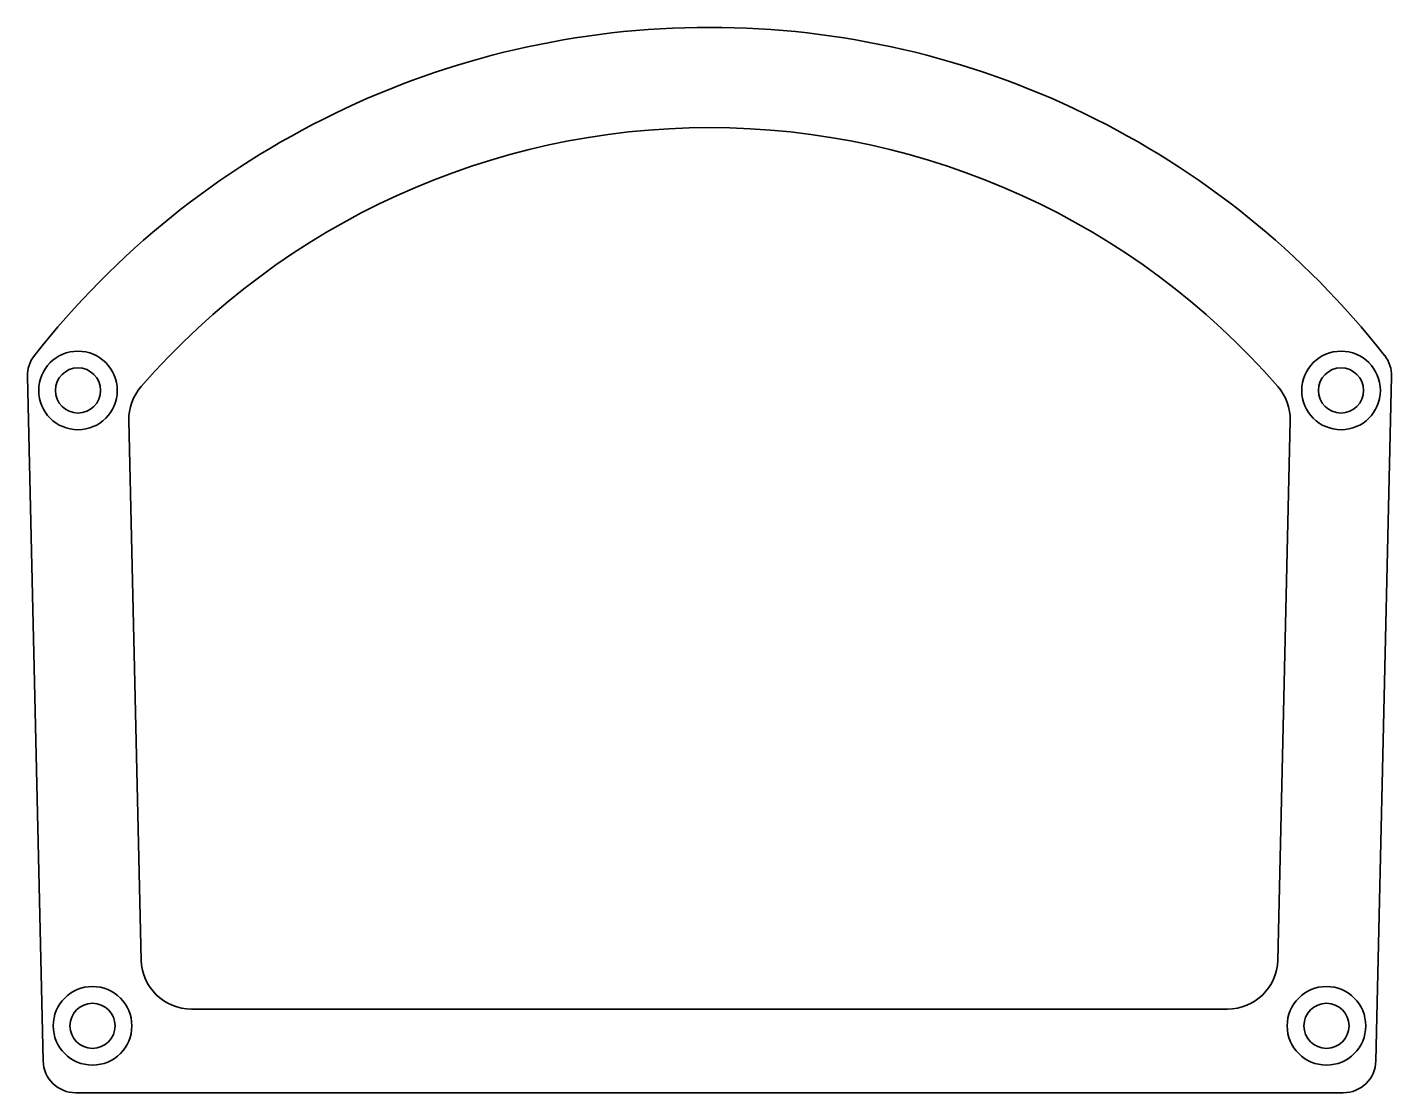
# Model space of a CAD drawing. Header units: millimetres. Extents: x 0 to 163, y 0 to 127.
import ezdxf

# ---------------------------------------------------------------- set-up
doc = ezdxf.new("R2010")
doc.units = ezdxf.units.MM
doc.layers.add('SIMUMAK Visible (ISO)', color=7, linetype='Continuous', lineweight=35)

# ---------------------------------------------------------------- blocks, each defined once
blk = doc.blocks.new('SIL-027-CPCFM-01_Sheet_SIL-027-CPCFM-01')
at = {"layer": 'SIMUMAK Visible (ISO)'}
for p, q in [((-79.66, -59.9), (-81.54, 21.96)), ((81.54, 21.96), (79.66, -59.9)), ((-67.93, -47.84), (-69.41, 16.67)), ((69.41, 16.67), (67.93, -47.84)), ((61.94, -53.7), (-61.94, -53.7)), ((75.77, -63.7), (-75.77, -63.7))]:
    blk.add_line(p, q, dxfattribs=at)
for centre, radius in [((-75.5, 20.28), 4.7), ((75.5, 20.28), 4.7), ((-75.5, 20.28), 2.7), ((75.5, 20.28), 2.7), ((-73.76, -55.7), 4.7), ((73.76, -55.7), 4.7), ((-73.76, -55.7), 2.7), ((73.76, -55.7), 2.7)]:
    blk.add_circle(centre, radius, dxfattribs=at)
at = {"layer": 'SIMUMAK Visible (ISO)', "extrusion": (0, 0, -1)}
for centre, radius, start, end in [((0, -38.91), 102.61, 38.1355, 141.8645), ((0, -38.33), 90.04, 41.0091, 138.9909), ((77.65, 22.05), 3.9, 358.6859, 38.1354), ((-77.65, 22.05), 3.9, 141.8646, 181.3141), ((75.77, -59.81), 3.9, 270, 358.6859), ((-75.77, -59.81), 3.9, 181.3141, 270)]:
    blk.add_arc(centre, radius, start, end, dxfattribs=at)
at = {"layer": 'SIMUMAK Visible (ISO)'}
for centre, start, end in [((-63.42, 16.81), 138.9909, 181.3141), ((63.42, 16.81), 358.6859, 41.0091), ((-61.94, -47.7), 181.3141, 270), ((61.94, -47.7), 270, 358.6859)]:
    blk.add_arc(centre, 6, start, end, dxfattribs=at)

msp = doc.modelspace()

# ---------------------------------------------------------------- block references
msp.add_blockref('SIL-027-CPCFM-01_Sheet_SIL-027-CPCFM-01', (81.54, 63.7))

doc.saveas('drawing.dxf')
